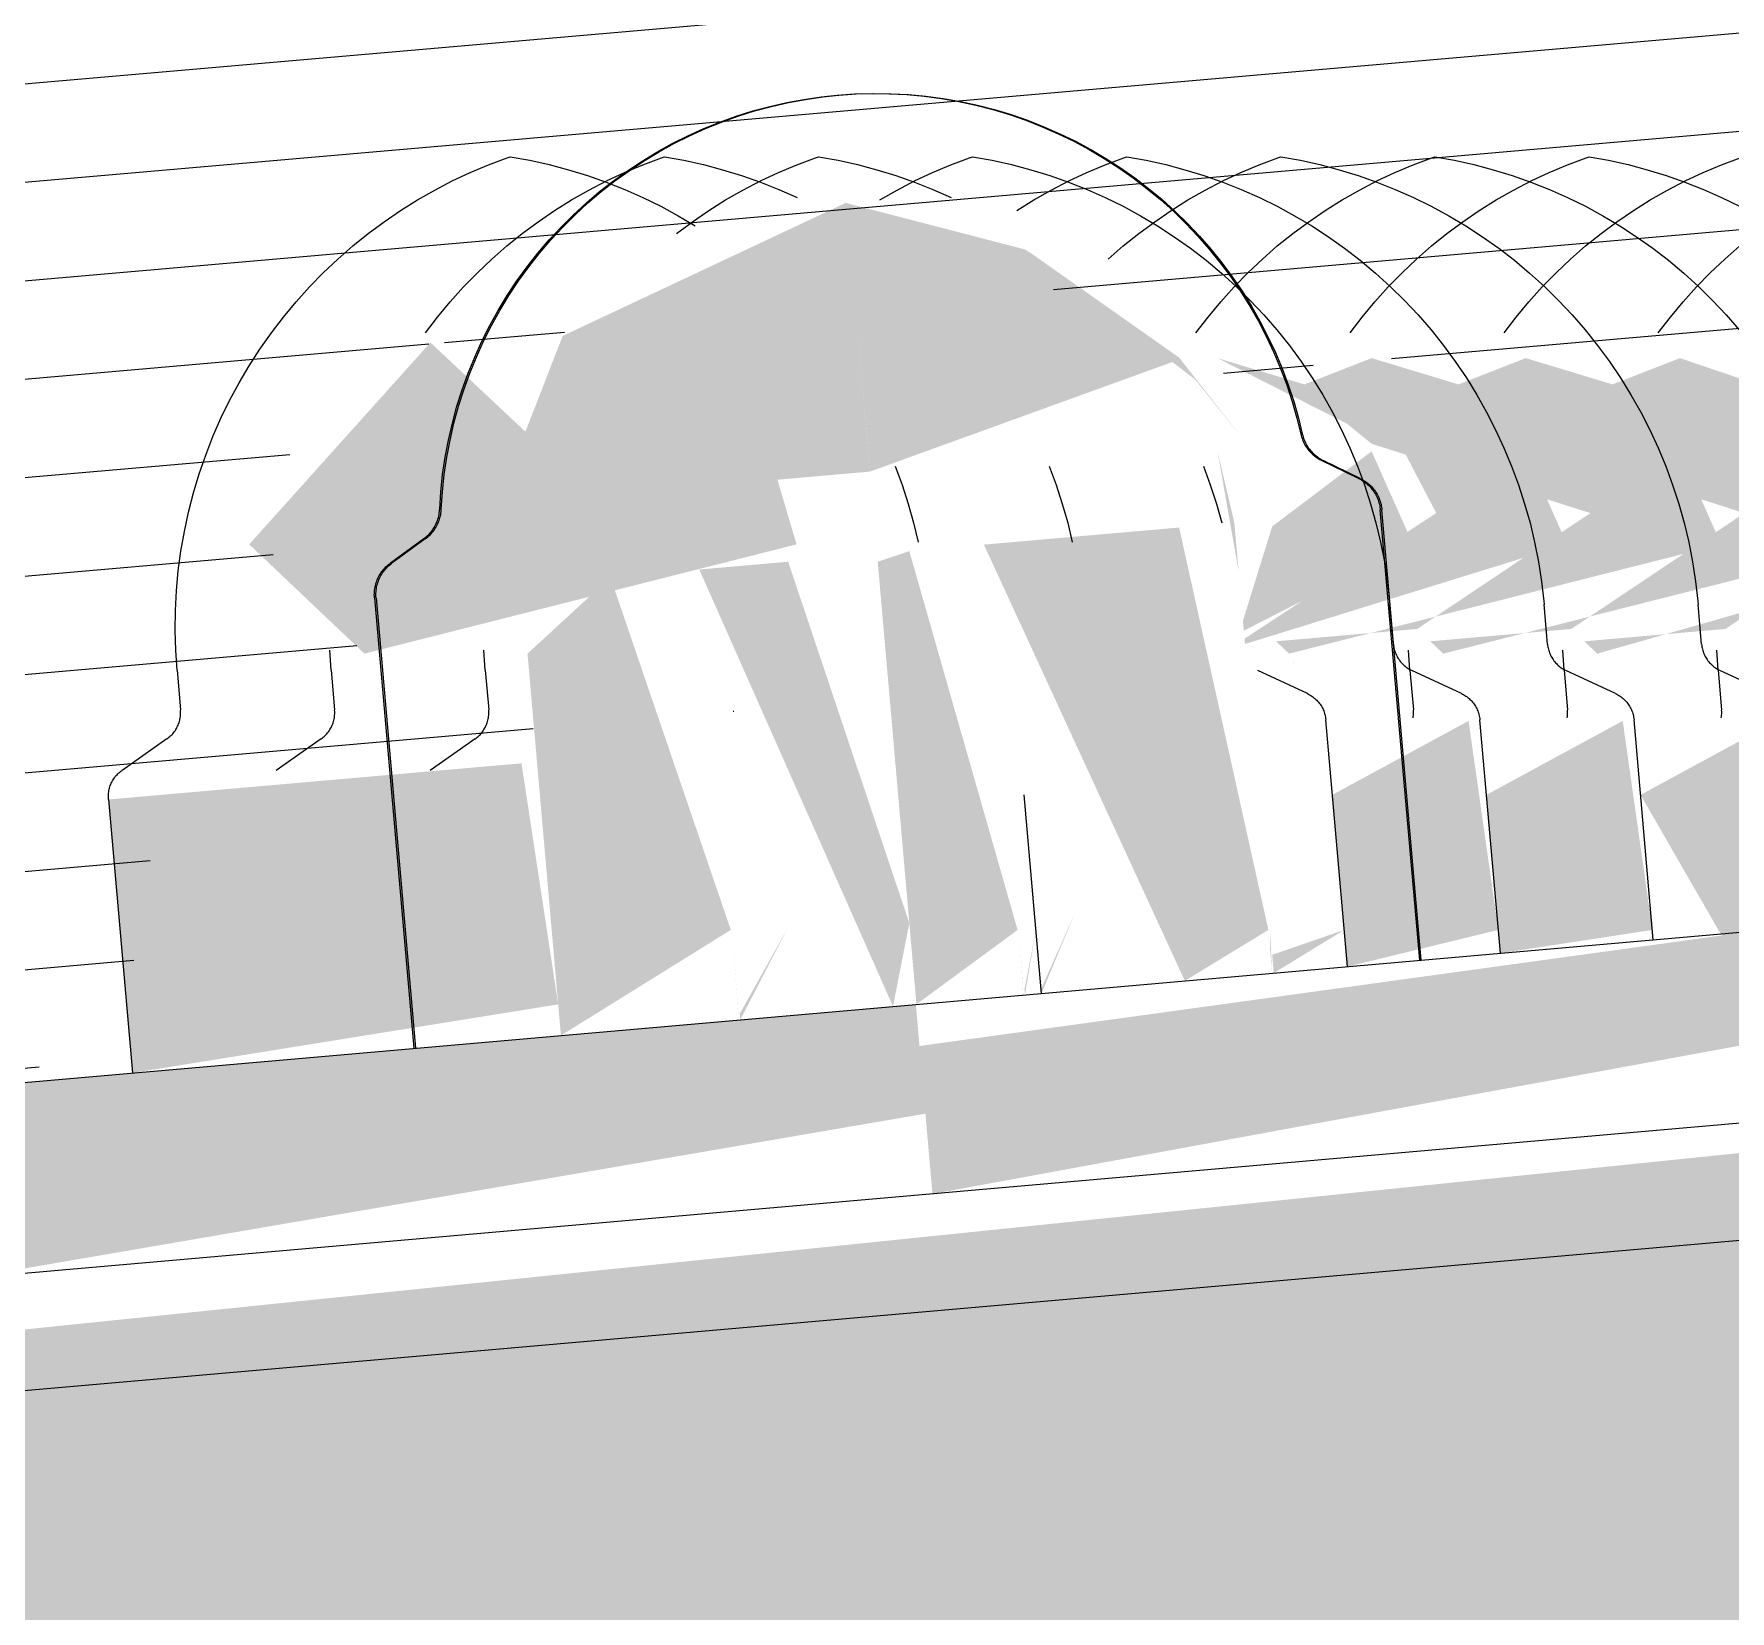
# Model space of a CAD drawing. Header units: millimetres. Extents: x -4612930 to -4329258, y -1064 to 30311.
# Drawn here: x -4376354.31 to -4376310.63, y 16834.86 to 16875.47 of the extents above; entities that cross this region are included whole.
import ezdxf

# ---------------------------------------------------------------- set-up
doc = ezdxf.new("R2010")
doc.units = ezdxf.units.MM
doc.layers.add('A-ROOF-PATT', color=132, linetype='Continuous', lineweight=5)
doc.layers.add('Q-SPCQ', color=91, linetype='Continuous', lineweight=5)

# ---------------------------------------------------------------- blocks, each defined once
blk = doc.blocks.new('Static Line_Sayfa_Metal Deck_Pan Mount - Up to 15 _ pitch - Max 2 Users-1847625-NORTH EAST')
at = {"layer": 'Q-SPCQ'}
for points in [[(4322851.555, 16863.361), (4322861.153, 16864.201), (4322860.549, 16871.129), (4322853.242, 16867.695)], [(4322861.153, 16864.201), (4322869.116, 16867.086), (4322865.148, 16869.921), (4322860.55, 16871.114), (4322861.153, 16864.225)], [(4322870.758, 16865.041), (4322869.116, 16867.137), (4322865.148, 16869.932), (4322869.526, 16866.575), (4322870.105, 16865.854)], [(4322848.137, 16859.514), (4322859.264, 16862.328), (4322858.773, 16863.989), (4322852.283, 16865.229), (4322849.836, 16867.524), (4322845.169, 16862.328)], [(4322870.811, 16859.762), (4322879.105, 16862.328), (4322878.042, 16864.723), (4322870.105, 16867.123), (4322874.928, 16864.681), (4322875.736, 16863.134), (4322870.799, 16859.9)], [(4322871.947, 16859.514), (4322883.074, 16862.328), (4322882.01, 16864.723), (4322874.073, 16867.123), (4322872.245, 16866.409), (4322874.073, 16864.918), (4322879.705, 16863.134), (4322875.245, 16860.15), (4322871.612, 16859.832)], [(4322875.916, 16859.514), (4322887.042, 16862.328), (4322885.979, 16864.723), (4322878.042, 16867.123), (4322876.213, 16866.409), (4322878.042, 16864.918), (4322883.673, 16863.134), (4322879.214, 16860.15), (4322875.581, 16859.832)], [(4322879.884, 16859.514), (4322891.347, 16862.78), (4322888.958, 16864.771), (4322882.01, 16867.123), (4322880.182, 16866.409), (4322882.01, 16864.918), (4322887.641, 16863.134), (4322883.182, 16860.15), (4322879.549, 16859.832)], [(4322870.648, 16861.627), (4322870.105, 16864.723), (4322870.538, 16862.882), (4322870.587, 16862.328)], [(4322870.781, 16860.107), (4322875.137, 16862.328), (4322874.073, 16864.723), (4322871.511, 16862.789), (4322870.759, 16860.36)], [(4322873.448, 16851.456), (4322877.334, 16852.401), (4322876.569, 16857.783), (4322873.061, 16855.879), (4322873.41, 16851.898)], [(4322877.387, 16851.801), (4322881.302, 16852.401), (4322880.538, 16857.783), (4322877.03, 16855.879), (4322877.378, 16851.898)], [(4322884.434, 16850.33), (4322885.303, 16852.038), (4322884.506, 16857.783), (4322880.998, 16855.879), (4322883.061, 16852.297), (4322884.345, 16851.338)], [(4322865.572, 16850.767), (4322866.442, 16852.854), (4322865.562, 16850.885)], [(4322857.774, 16850.085), (4322857.613, 16852.401), (4322857.76, 16850.243)], [(4322862.763, 16845.603), (4322884.498, 16849.595), (4322883.907, 16852.371), (4322862.43, 16849.413), (4322862.752, 16845.729)], [(4322871.553, 16851.29), (4322873.366, 16852.401), (4322871.511, 16851.76)], [(4322734.253, 16781.069), (4322779.685, 16787.241), (4322792.877, 16836.477), (4322933.703, 16846.965), (4322957.239, 16800.578), (4323000.237, 16804.34), (4322997.725, 16807.132), (4322956.268, 16805.673), (4322933.276, 16851.772), (4322789.918, 16837.026), (4322776.728, 16787.797), (4322733.991, 16784.058)], [(4322837.858, 16843.424), (4322862.582, 16847.67), (4322862.336, 16850.484), (4322837.431, 16848.305), (4322837.712, 16845.099)]]:
    blk.add_hatch(color=256, dxfattribs=at).paths.add_polyline_path(points)
h = blk.add_hatch(color=256, dxfattribs=at)
h.paths.add_polyline_path([(4322864.088, 16862.322), (4322869.263, 16851.09), (4322871.414, 16852.401), (4322869.116, 16862.761), (4322865.148, 16862.414)])
h.paths.add_polyline_path([(4322862.351, 16850.485), (4322864.956, 16852.401), (4322862.168, 16862.154), (4322861.354, 16861.881), (4322862.336, 16850.658)])
h = blk.add_hatch(color=256, dxfattribs=at)
h.paths.add_polyline_path([(4322856.759, 16861.68), (4322861.748, 16850.432), (4322862.168, 16852.577), (4322859.048, 16861.881), (4322857.211, 16861.72)])
h.paths.add_polyline_path([(4322853.197, 16849.684), (4322857.571, 16852.401), (4322854.471, 16861.48), (4322852.336, 16859.514), (4322853.175, 16849.928)])
h = blk.add_hatch(color=256, dxfattribs=at)
h.paths.add_polyline_path([(4322842.161, 16848.719), (4322853.126, 16850.484), (4322852.182, 16856.691), (4322841.545, 16855.76), (4322842.007, 16850.484)])
h.paths.add_polyline_path([(4322857.815, 16850.088), (4322859.048, 16852.47), (4322857.802, 16850.243)])
h.paths.add_polyline_path([(4322865.145, 16850.73), (4322865.429, 16852.401), (4322865.132, 16850.869)])
h = blk.add_hatch(color=256, dxfattribs=at)
h.paths.add_polyline_path([(4322865.103, 16850.726), (4322864.998, 16852.401), (4322865.089, 16850.885)])
h.paths.add_polyline_path([(4322871.511, 16851.287), (4322871.455, 16852.401), (4322871.458, 16851.898)])
h = blk.add_hatch(color=256, dxfattribs=at)
h.paths.add_polyline_path([(4322758.974, 16786.244), (4322772.467, 16789.653), (4322773.449, 16789.739), (4322777.339, 16790.078), (4322789.918, 16837.026), (4322754.808, 16833.954), (4322758.84, 16787.797)])
h.paths.add_polyline_path([(4322779.741, 16787.452), (4322953.929, 16803.59), (4322932.882, 16848.726), (4322792.877, 16836.477), (4322779.833, 16787.797)])
h.paths.add_polyline_path([(4322814.237, 16791.04), (4322819.578, 16793.47), (4322819.178, 16791.472)])
h.paths.add_polyline_path([(4322858.449, 16794.567), (4322855.261, 16798.761), (4322859.84, 16797.269)])
h.paths.add_polyline_path([(4322893.933, 16798.012), (4322899.519, 16800.331), (4322898.297, 16798.394)])
h.paths.add_polyline_path([(4322939.498, 16801.999), (4322944.38, 16804.637), (4322943.952, 16802.388), (4322941.45, 16802.17)])
h.paths.add_polyline_path([(4322957.239, 16803.59), (4322958.024, 16805.826), (4322954.047, 16851.385), (4322936.192, 16848.726), (4322956.889, 16804.34)])
for p, q in [((4322873.738, 16864.026), (4322872.784, 16864.491)), ((4322873.78, 16864.026), (4322872.826, 16864.491)), ((4322875.311, 16851.619), (4322874.296, 16863.214)), ((4322875.352, 16851.623), (4322874.338, 16863.214)), ((4322849.663, 16862.468), (4322848.804, 16861.844)), ((4322849.704, 16862.468), (4322848.845, 16861.844)), ((4322848.395, 16860.948), (4322849.41, 16849.353)), ((4322848.437, 16860.948), (4322849.451, 16849.357)), ((4322874.633, 16859.759), (4322874.543, 16860.782)), ((4322878.601, 16859.759), (4322878.512, 16860.782)), ((4322882.57, 16859.759), (4322882.48, 16860.782)), ((4322847.279, 16859.091), (4322847.245, 16859.602)), ((4322851.248, 16859.091), (4322851.213, 16859.602)), ((4322875.058, 16859.091), (4322875.024, 16859.602)), ((4322879.027, 16859.091), (4322878.992, 16859.602)), ((4322882.995, 16859.091), (4322882.961, 16859.602)), ((4322843.311, 16859.091), (4322843.401, 16858.068)), ((4322847.279, 16859.091), (4322847.369, 16858.068)), ((4322851.248, 16859.091), (4322851.337, 16858.068)), ((4322872.418, 16858.486), (4322871.138, 16859.083)), ((4322875.058, 16859.091), (4322875.148, 16858.068)), ((4322876.387, 16858.486), (4322875.107, 16859.083)), ((4322879.027, 16859.091), (4322879.116, 16858.068)), ((4322880.355, 16858.486), (4322879.075, 16859.083)), ((4322882.995, 16859.091), (4322883.084, 16858.068)), ((4322884.323, 16858.486), (4322883.043, 16859.083)), ((4322873.448, 16851.456), (4322872.893, 16857.808)), ((4322877.387, 16851.801), (4322876.861, 16857.808)), ((4322881.325, 16852.145), (4322880.829, 16857.808)), ((4322843.052, 16857.32), (4322841.895, 16856.51)), ((4322847.02, 16857.32), (4322845.863, 16856.51)), ((4322850.988, 16857.32), (4322849.832, 16856.51)), ((4322865.572, 16850.767), (4322865.125, 16855.879)), ((4322841.545, 16855.76), (4322842.161, 16848.719)), ((4322862.336, 16850.484), (4322884.252, 16852.401)), ((4322934.713, 16851.898), (4322790.523, 16839.283)), ((4322837.431, 16848.305), (4322862.336, 16850.484)), ((4322792.877, 16836.477), (4322932.882, 16848.726))]:
    blk.add_line(p, q, dxfattribs=at)
at = {"layer": 'Q-SPCQ', "flags": 128}
for points in [[(4322850.074, 16863.231), (4322850.104, 16863.679), (4322850.151, 16864.125), (4322850.217, 16864.57), (4322850.3, 16865.011), (4322850.401, 16865.449), (4322850.52, 16865.882), (4322850.655, 16866.31), (4322850.808, 16866.733), (4322850.977, 16867.149), (4322851.163, 16867.558), (4322851.365, 16867.959), (4322851.583, 16868.351), (4322851.816, 16868.735), (4322852.065, 16869.109), (4322852.328, 16869.473), (4322852.606, 16869.826), (4322852.897, 16870.168), (4322853.202, 16870.497), (4322853.52, 16870.815), (4322853.851, 16871.119), (4322854.193, 16871.41), (4322854.547, 16871.686), (4322854.911, 16871.949), (4322855.286, 16872.197), (4322855.67, 16872.429), (4322856.063, 16872.646), (4322856.465, 16872.847), (4322856.874, 16873.032), (4322857.291, 16873.201), (4322857.713, 16873.352), (4322858.142, 16873.487), (4322858.576, 16873.604), (4322859.013, 16873.704), (4322859.455, 16873.786), (4322859.899, 16873.851), (4322860.312, 16873.895)], [(4322850.115, 16863.231), (4322850.145, 16863.679), (4322850.193, 16864.125), (4322850.259, 16864.57), (4322850.342, 16865.011), (4322850.443, 16865.449), (4322850.561, 16865.882), (4322850.697, 16866.31), (4322850.849, 16866.733), (4322851.019, 16867.149), (4322851.204, 16867.558), (4322851.406, 16867.959), (4322851.624, 16868.351), (4322851.858, 16868.735), (4322852.106, 16869.109), (4322852.37, 16869.473), (4322852.647, 16869.826), (4322852.939, 16870.168), (4322853.244, 16870.497), (4322853.562, 16870.815), (4322853.892, 16871.119), (4322854.235, 16871.41), (4322854.588, 16871.686), (4322854.953, 16871.949), (4322855.327, 16872.197), (4322855.712, 16872.429), (4322856.105, 16872.646), (4322856.507, 16872.847), (4322856.916, 16873.032), (4322857.332, 16873.201), (4322857.755, 16873.352), (4322858.184, 16873.487), (4322858.617, 16873.604), (4322859.055, 16873.704), (4322859.497, 16873.786), (4322859.941, 16873.851), (4322860.354, 16873.895)], [(4322860.312, 16873.895), (4322860.76, 16873.925), (4322861.209, 16873.937), (4322861.658, 16873.931), (4322862.107, 16873.908), (4322862.554, 16873.866), (4322862.999, 16873.807), (4322863.442, 16873.729), (4322863.881, 16873.634), (4322864.316, 16873.522), (4322864.746, 16873.393), (4322865.17, 16873.246), (4322865.588, 16873.082), (4322866, 16872.902), (4322866.404, 16872.706), (4322866.8, 16872.493), (4322867.186, 16872.265), (4322867.564, 16872.022), (4322867.931, 16871.763), (4322868.288, 16871.491), (4322868.634, 16871.204), (4322868.968, 16870.903), (4322869.289, 16870.59), (4322869.598, 16870.264), (4322869.893, 16869.925), (4322870.175, 16869.576), (4322870.443, 16869.215), (4322870.696, 16868.844), (4322870.933, 16868.463), (4322871.156, 16868.072), (4322871.363, 16867.674), (4322871.553, 16867.267), (4322871.727, 16866.853), (4322871.885, 16866.432), (4322872.025, 16866.006), (4322872.148, 16865.574), (4322872.247, 16865.171)], [(4322860.354, 16873.895), (4322860.802, 16873.925), (4322861.251, 16873.937), (4322861.7, 16873.931), (4322862.148, 16873.908), (4322862.596, 16873.866), (4322863.041, 16873.807), (4322863.483, 16873.729), (4322863.922, 16873.634), (4322864.357, 16873.522), (4322864.787, 16873.393), (4322865.212, 16873.246), (4322865.63, 16873.082), (4322866.041, 16872.902), (4322866.445, 16872.706), (4322866.841, 16872.493), (4322867.228, 16872.265), (4322867.605, 16872.022), (4322867.973, 16871.763), (4322868.33, 16871.491), (4322868.675, 16871.204), (4322869.009, 16870.903), (4322869.331, 16870.59), (4322869.64, 16870.264), (4322869.935, 16869.925), (4322870.217, 16869.576), (4322870.484, 16869.215), (4322870.737, 16868.844), (4322870.975, 16868.463), (4322871.197, 16868.072), (4322871.404, 16867.674), (4322871.595, 16867.267), (4322871.769, 16866.853), (4322871.926, 16866.432), (4322872.067, 16866.006), (4322872.19, 16865.574), (4322872.288, 16865.171)], [(4322843.311, 16859.091), (4322843.277, 16859.602), (4322843.263, 16860.114), (4322843.269, 16860.626), (4322843.296, 16861.137), (4322843.344, 16861.646), (4322843.411, 16862.154), (4322843.499, 16862.658), (4322843.607, 16863.158), (4322843.735, 16863.654), (4322843.883, 16864.144), (4322844.05, 16864.627), (4322844.237, 16865.104), (4322844.442, 16865.573), (4322844.666, 16866.033), (4322844.908, 16866.484), (4322845.168, 16866.925), (4322845.445, 16867.355), (4322845.74, 16867.774), (4322846.05, 16868.18), (4322846.377, 16868.574), (4322846.72, 16868.955), (4322847.077, 16869.321), (4322847.449, 16869.673), (4322847.834, 16870.01), (4322848.233, 16870.331), (4322848.644, 16870.636), (4322849.067, 16870.924), (4322849.501, 16871.195), (4322849.946, 16871.448), (4322850.4, 16871.684), (4322850.863, 16871.901), (4322851.335, 16872.099), (4322851.815, 16872.279), (4322851.893, 16872.306)], [(4322849.708, 16867.774), (4322850.019, 16868.18), (4322850.346, 16868.574), (4322850.688, 16868.955), (4322851.045, 16869.321), (4322851.417, 16869.673), (4322851.802, 16870.01), (4322852.201, 16870.331), (4322852.612, 16870.636), (4322853.035, 16870.924), (4322853.469, 16871.195), (4322853.914, 16871.448), (4322854.368, 16871.684), (4322854.832, 16871.901), (4322855.304, 16872.099), (4322855.783, 16872.279), (4322855.861, 16872.306)], [(4322851.893, 16872.306), (4322852.396, 16872.216), (4322852.896, 16872.105), (4322853.391, 16871.975), (4322853.881, 16871.825), (4322854.364, 16871.656), (4322854.839, 16871.468), (4322855.307, 16871.26), (4322855.767, 16871.035), (4322856.217, 16870.79), (4322856.656, 16870.529)], [(4322855.861, 16872.306), (4322856.365, 16872.216), (4322856.865, 16872.105), (4322857.36, 16871.975), (4322857.849, 16871.825), (4322858.332, 16871.656), (4322858.808, 16871.468), (4322859.276, 16871.26)], [(4322856.169, 16870.331), (4322856.581, 16870.636), (4322857.004, 16870.924), (4322857.438, 16871.195), (4322857.882, 16871.448), (4322858.337, 16871.684), (4322858.8, 16871.901), (4322859.272, 16872.099), (4322859.751, 16872.279), (4322859.829, 16872.306)], [(4322859.829, 16872.306), (4322860.333, 16872.216), (4322860.833, 16872.105), (4322861.328, 16871.975), (4322861.817, 16871.825), (4322862.3, 16871.656), (4322862.776, 16871.468), (4322863.244, 16871.26)], [(4322861.406, 16871.195), (4322861.851, 16871.448), (4322862.305, 16871.684), (4322862.769, 16871.901), (4322863.24, 16872.099), (4322863.72, 16872.279), (4322863.798, 16872.306)], [(4322863.798, 16872.306), (4322864.302, 16872.216), (4322864.801, 16872.105), (4322865.296, 16871.975), (4322865.786, 16871.825), (4322866.269, 16871.656), (4322866.745, 16871.468), (4322867.213, 16871.26), (4322867.672, 16871.035), (4322868.122, 16870.79), (4322868.561, 16870.529), (4322868.99, 16870.249), (4322869.408, 16869.953), (4322869.813, 16869.641), (4322870.205, 16869.312), (4322870.584, 16868.968), (4322870.949, 16868.609), (4322871.3, 16868.236), (4322871.635, 16867.849), (4322871.954, 16867.449), (4322872.257, 16867.037), (4322872.543, 16866.612), (4322872.812, 16866.177), (4322873.064, 16865.731), (4322873.298, 16865.276), (4322873.513, 16864.811), (4322873.709, 16864.339), (4322873.886, 16863.859), (4322874.044, 16863.372), (4322874.183, 16862.879), (4322874.301, 16862.381), (4322874.4, 16861.879), (4322874.478, 16861.373), (4322874.536, 16860.865), (4322874.543, 16860.782)], [(4322864.94, 16870.924), (4322865.374, 16871.195), (4322865.819, 16871.448), (4322866.274, 16871.684), (4322866.737, 16871.901), (4322867.209, 16872.099), (4322867.688, 16872.279), (4322867.766, 16872.306)], [(4322867.291, 16869.673), (4322867.676, 16870.01), (4322868.075, 16870.331), (4322868.486, 16870.636), (4322868.909, 16870.924), (4322869.343, 16871.195), (4322869.787, 16871.448), (4322870.242, 16871.684), (4322870.705, 16871.901), (4322871.177, 16872.099), (4322871.657, 16872.279), (4322871.735, 16872.306)], [(4322867.766, 16872.306), (4322868.27, 16872.216), (4322868.77, 16872.105), (4322869.265, 16871.975), (4322869.754, 16871.825), (4322870.237, 16871.656), (4322870.713, 16871.468), (4322871.181, 16871.26), (4322871.64, 16871.035), (4322872.09, 16870.79), (4322872.53, 16870.529), (4322872.959, 16870.249), (4322873.376, 16869.953), (4322873.781, 16869.641), (4322874.174, 16869.312), (4322874.553, 16868.968), (4322874.918, 16868.609), (4322875.268, 16868.236), (4322875.603, 16867.849), (4322875.922, 16867.449), (4322876.225, 16867.037), (4322876.512, 16866.612), (4322876.781, 16866.177), (4322877.032, 16865.731), (4322877.266, 16865.276), (4322877.481, 16864.811), (4322877.677, 16864.339), (4322877.855, 16863.859), (4322878.013, 16863.372), (4322878.151, 16862.879), (4322878.269, 16862.381), (4322878.368, 16861.879), (4322878.446, 16861.373), (4322878.504, 16860.865), (4322878.512, 16860.782)], [(4322869.55, 16867.774), (4322869.861, 16868.18), (4322870.188, 16868.574), (4322870.53, 16868.955), (4322870.887, 16869.321), (4322871.259, 16869.673), (4322871.644, 16870.01), (4322872.043, 16870.331), (4322872.454, 16870.636), (4322872.877, 16870.924), (4322873.311, 16871.195), (4322873.756, 16871.448), (4322874.21, 16871.684), (4322874.674, 16871.901), (4322875.146, 16872.099), (4322875.625, 16872.279), (4322875.703, 16872.306)], [(4322871.735, 16872.306), (4322872.238, 16872.216), (4322872.738, 16872.105), (4322873.233, 16871.975), (4322873.723, 16871.825), (4322874.206, 16871.656), (4322874.681, 16871.468), (4322875.149, 16871.26), (4322875.609, 16871.035), (4322876.058, 16870.79), (4322876.498, 16870.529), (4322876.927, 16870.249), (4322877.345, 16869.953), (4322877.75, 16869.641), (4322878.142, 16869.312), (4322878.521, 16868.968), (4322878.886, 16868.609), (4322879.236, 16868.236), (4322879.571, 16867.849), (4322879.891, 16867.449), (4322880.194, 16867.037), (4322880.48, 16866.612), (4322880.749, 16866.177), (4322881.001, 16865.731), (4322881.234, 16865.276), (4322881.449, 16864.811), (4322881.646, 16864.339), (4322881.823, 16863.859), (4322881.981, 16863.372), (4322882.119, 16862.879), (4322882.238, 16862.381), (4322882.336, 16861.879), (4322882.415, 16861.373), (4322882.473, 16860.865), (4322882.48, 16860.782)], [(4322873.518, 16867.774), (4322873.829, 16868.18), (4322874.156, 16868.574), (4322874.498, 16868.955), (4322874.856, 16869.321), (4322875.227, 16869.673), (4322875.613, 16870.01), (4322876.011, 16870.331), (4322876.422, 16870.636), (4322876.845, 16870.924), (4322877.28, 16871.195), (4322877.724, 16871.448), (4322878.179, 16871.684), (4322878.642, 16871.901), (4322879.114, 16872.099), (4322879.593, 16872.279), (4322879.671, 16872.306)], [(4322875.703, 16872.306), (4322876.207, 16872.216), (4322876.707, 16872.105), (4322877.202, 16871.975), (4322877.691, 16871.825), (4322878.174, 16871.656), (4322878.65, 16871.468), (4322879.118, 16871.26), (4322879.577, 16871.035), (4322880.027, 16870.79), (4322880.467, 16870.529), (4322880.896, 16870.249), (4322881.313, 16869.953), (4322881.718, 16869.641), (4322882.111, 16869.312), (4322882.49, 16868.968), (4322882.854, 16868.609), (4322883.205, 16868.236), (4322883.54, 16867.849)], [(4322877.487, 16867.774), (4322877.798, 16868.18), (4322878.124, 16868.574), (4322878.467, 16868.955), (4322878.824, 16869.321), (4322879.196, 16869.673), (4322879.581, 16870.01), (4322879.98, 16870.331), (4322880.391, 16870.636), (4322880.814, 16870.924), (4322881.248, 16871.195), (4322881.693, 16871.448), (4322882.147, 16871.684), (4322882.611, 16871.901), (4322883.082, 16872.099), (4322883.562, 16872.279), (4322883.64, 16872.306)], [(4322879.671, 16872.306), (4322880.175, 16872.216), (4322880.675, 16872.105), (4322881.17, 16871.975), (4322881.659, 16871.825), (4322882.142, 16871.656), (4322882.618, 16871.468), (4322883.086, 16871.26), (4322883.545, 16871.035)], [(4322881.455, 16867.774), (4322881.766, 16868.18), (4322882.093, 16868.574), (4322882.435, 16868.955), (4322882.792, 16869.321), (4322883.164, 16869.673), (4322883.55, 16870.01), (4322883.948, 16870.331), (4322884.359, 16870.636), (4322884.782, 16870.924), (4322885.216, 16871.195), (4322885.661, 16871.448), (4322886.115, 16871.684), (4322886.579, 16871.901), (4322887.051, 16872.099), (4322887.53, 16872.279), (4322887.608, 16872.306)], [(4322872.247, 16865.171), (4322872.256, 16865.132), (4322872.267, 16865.093), (4322872.28, 16865.055), (4322872.294, 16865.018), (4322872.31, 16864.981), (4322872.327, 16864.945), (4322872.345, 16864.91), (4322872.365, 16864.875), (4322872.387, 16864.841), (4322872.409, 16864.808), (4322872.433, 16864.776), (4322872.458, 16864.745), (4322872.485, 16864.715), (4322872.512, 16864.686), (4322872.541, 16864.658), (4322872.571, 16864.631), (4322872.602, 16864.606), (4322872.634, 16864.582), (4322872.666, 16864.559), (4322872.7, 16864.537), (4322872.735, 16864.517), (4322872.77, 16864.498), (4322872.784, 16864.491)], [(4322872.288, 16865.171), (4322872.298, 16865.132), (4322872.309, 16865.093), (4322872.322, 16865.055), (4322872.336, 16865.018), (4322872.351, 16864.981), (4322872.368, 16864.945), (4322872.387, 16864.91), (4322872.407, 16864.875), (4322872.428, 16864.841), (4322872.451, 16864.808), (4322872.475, 16864.776), (4322872.5, 16864.745), (4322872.526, 16864.715), (4322872.554, 16864.686), (4322872.583, 16864.658), (4322872.612, 16864.631), (4322872.643, 16864.606), (4322872.675, 16864.582), (4322872.708, 16864.559), (4322872.742, 16864.537), (4322872.776, 16864.517), (4322872.811, 16864.498), (4322872.826, 16864.491)], [(4322861.804, 16864.339), (4322861.981, 16863.859), (4322862.139, 16863.372), (4322862.277, 16862.879), (4322862.396, 16862.381)], [(4322865.772, 16864.339), (4322865.949, 16863.859), (4322866.107, 16863.372), (4322866.246, 16862.879), (4322866.364, 16862.381)], [(4322869.741, 16864.339), (4322869.918, 16863.859), (4322870.076, 16863.372), (4322870.214, 16862.879)], [(4322873.738, 16864.026), (4322873.774, 16864.007), (4322873.809, 16863.988), (4322873.843, 16863.967), (4322873.876, 16863.944), (4322873.908, 16863.921), (4322873.939, 16863.896), (4322873.97, 16863.869), (4322873.999, 16863.842), (4322874.027, 16863.814), (4322874.054, 16863.784), (4322874.079, 16863.753), (4322874.104, 16863.722), (4322874.127, 16863.689), (4322874.149, 16863.655), (4322874.169, 16863.621), (4322874.188, 16863.586), (4322874.206, 16863.55), (4322874.222, 16863.514), (4322874.237, 16863.476), (4322874.25, 16863.439), (4322874.262, 16863.4), (4322874.272, 16863.362), (4322874.281, 16863.323), (4322874.288, 16863.283), (4322874.293, 16863.244), (4322874.296, 16863.214)], [(4322873.78, 16864.026), (4322873.816, 16864.007), (4322873.85, 16863.988), (4322873.884, 16863.967), (4322873.918, 16863.944), (4322873.95, 16863.921), (4322873.981, 16863.896), (4322874.011, 16863.869), (4322874.04, 16863.842), (4322874.069, 16863.814), (4322874.095, 16863.784), (4322874.121, 16863.753), (4322874.145, 16863.722), (4322874.169, 16863.689), (4322874.19, 16863.655), (4322874.211, 16863.621), (4322874.23, 16863.586), (4322874.248, 16863.55), (4322874.264, 16863.514), (4322874.279, 16863.476), (4322874.292, 16863.439), (4322874.303, 16863.4), (4322874.314, 16863.362), (4322874.322, 16863.323), (4322874.329, 16863.283), (4322874.335, 16863.244), (4322874.338, 16863.214)], [(4322849.663, 16862.468), (4322849.694, 16862.492), (4322849.725, 16862.518), (4322849.755, 16862.544), (4322849.784, 16862.572), (4322849.812, 16862.601), (4322849.838, 16862.631), (4322849.863, 16862.662), (4322849.887, 16862.694), (4322849.91, 16862.727), (4322849.931, 16862.761), (4322849.951, 16862.796), (4322849.97, 16862.831), (4322849.987, 16862.867), (4322850.003, 16862.904), (4322850.017, 16862.941), (4322850.029, 16862.979), (4322850.041, 16863.018), (4322850.05, 16863.057), (4322850.058, 16863.096), (4322850.065, 16863.135), (4322850.07, 16863.175), (4322850.073, 16863.215), (4322850.074, 16863.231)], [(4322849.704, 16862.468), (4322849.736, 16862.492), (4322849.767, 16862.518), (4322849.797, 16862.544), (4322849.826, 16862.572), (4322849.853, 16862.601), (4322849.88, 16862.631), (4322849.905, 16862.662), (4322849.929, 16862.694), (4322849.951, 16862.727), (4322849.973, 16862.761), (4322849.993, 16862.796), (4322850.011, 16862.831), (4322850.028, 16862.867), (4322850.044, 16862.904), (4322850.058, 16862.941), (4322850.071, 16862.979), (4322850.082, 16863.018), (4322850.092, 16863.057), (4322850.1, 16863.096), (4322850.106, 16863.135), (4322850.111, 16863.175), (4322850.114, 16863.215), (4322850.115, 16863.231)], [(4322848.395, 16860.948), (4322848.392, 16860.988), (4322848.391, 16861.028), (4322848.392, 16861.068), (4322848.394, 16861.108), (4322848.398, 16861.148), (4322848.403, 16861.187), (4322848.41, 16861.227), (4322848.418, 16861.266), (4322848.428, 16861.304), (4322848.44, 16861.343), (4322848.453, 16861.381), (4322848.468, 16861.418), (4322848.484, 16861.454), (4322848.501, 16861.49), (4322848.52, 16861.526), (4322848.54, 16861.56), (4322848.562, 16861.594), (4322848.585, 16861.626), (4322848.609, 16861.658), (4322848.635, 16861.689), (4322848.662, 16861.719), (4322848.689, 16861.747), (4322848.719, 16861.775), (4322848.749, 16861.801), (4322848.78, 16861.826), (4322848.804, 16861.844)], [(4322848.437, 16860.948), (4322848.434, 16860.988), (4322848.433, 16861.028), (4322848.433, 16861.068), (4322848.436, 16861.108), (4322848.439, 16861.148), (4322848.445, 16861.187), (4322848.451, 16861.227), (4322848.46, 16861.266), (4322848.47, 16861.304), (4322848.481, 16861.343), (4322848.495, 16861.381), (4322848.509, 16861.418), (4322848.525, 16861.454), (4322848.543, 16861.49), (4322848.562, 16861.526), (4322848.582, 16861.56), (4322848.604, 16861.594), (4322848.627, 16861.626), (4322848.651, 16861.658), (4322848.676, 16861.689), (4322848.703, 16861.719), (4322848.731, 16861.747), (4322848.76, 16861.775), (4322848.79, 16861.801), (4322848.821, 16861.826), (4322848.845, 16861.844)], [(4322874.633, 16859.759), (4322874.637, 16859.726), (4322874.641, 16859.694), (4322874.648, 16859.661), (4322874.655, 16859.629), (4322874.664, 16859.597), (4322874.674, 16859.566), (4322874.685, 16859.535), (4322874.697, 16859.504), (4322874.711, 16859.474), (4322874.726, 16859.444), (4322874.742, 16859.416), (4322874.759, 16859.387), (4322874.778, 16859.36), (4322874.797, 16859.333), (4322874.817, 16859.307), (4322874.839, 16859.282), (4322874.861, 16859.258), (4322874.885, 16859.235), (4322874.909, 16859.212), (4322874.934, 16859.191), (4322874.96, 16859.17), (4322874.987, 16859.151), (4322875.015, 16859.133), (4322875.043, 16859.116), (4322875.072, 16859.1), (4322875.101, 16859.085)], [(4322878.601, 16859.759), (4322878.605, 16859.726), (4322878.61, 16859.694), (4322878.616, 16859.661), (4322878.623, 16859.629), (4322878.632, 16859.597), (4322878.642, 16859.566), (4322878.653, 16859.535), (4322878.666, 16859.504), (4322878.679, 16859.474), (4322878.694, 16859.444), (4322878.71, 16859.416), (4322878.728, 16859.387), (4322878.746, 16859.36), (4322878.765, 16859.333), (4322878.786, 16859.307), (4322878.807, 16859.282), (4322878.83, 16859.258), (4322878.853, 16859.235), (4322878.877, 16859.212), (4322878.903, 16859.191), (4322878.929, 16859.17), (4322878.955, 16859.151), (4322878.983, 16859.133), (4322879.011, 16859.116), (4322879.04, 16859.1), (4322879.07, 16859.085)], [(4322882.57, 16859.759), (4322882.573, 16859.726), (4322882.578, 16859.694), (4322882.584, 16859.661), (4322882.592, 16859.629), (4322882.6, 16859.597), (4322882.61, 16859.566), (4322882.622, 16859.535), (4322882.634, 16859.504), (4322882.648, 16859.474), (4322882.663, 16859.444), (4322882.679, 16859.416), (4322882.696, 16859.387), (4322882.714, 16859.36), (4322882.734, 16859.333), (4322882.754, 16859.307), (4322882.776, 16859.282), (4322882.798, 16859.258), (4322882.821, 16859.235), (4322882.846, 16859.212), (4322882.871, 16859.191), (4322882.897, 16859.17), (4322882.924, 16859.151), (4322882.951, 16859.133), (4322882.98, 16859.116), (4322883.009, 16859.1), (4322883.038, 16859.085)], [(4322872.418, 16858.486), (4322872.448, 16858.471), (4322872.477, 16858.456), (4322872.505, 16858.439), (4322872.533, 16858.421), (4322872.56, 16858.401), (4322872.586, 16858.381), (4322872.612, 16858.36), (4322872.636, 16858.338), (4322872.66, 16858.315), (4322872.683, 16858.291), (4322872.704, 16858.266), (4322872.725, 16858.24), (4322872.744, 16858.213), (4322872.763, 16858.186), (4322872.78, 16858.158), (4322872.797, 16858.129), (4322872.812, 16858.099), (4322872.826, 16858.069), (4322872.838, 16858.039), (4322872.85, 16858.008), (4322872.86, 16857.976), (4322872.869, 16857.944), (4322872.877, 16857.912), (4322872.883, 16857.88), (4322872.888, 16857.847), (4322872.892, 16857.814)], [(4322876.387, 16858.486), (4322876.416, 16858.471), (4322876.445, 16858.456), (4322876.474, 16858.439), (4322876.502, 16858.421), (4322876.529, 16858.401), (4322876.555, 16858.381), (4322876.58, 16858.36), (4322876.605, 16858.338), (4322876.628, 16858.315), (4322876.651, 16858.291), (4322876.673, 16858.266), (4322876.693, 16858.24), (4322876.713, 16858.213), (4322876.731, 16858.186), (4322876.749, 16858.158), (4322876.765, 16858.129), (4322876.78, 16858.099), (4322876.794, 16858.069), (4322876.807, 16858.039), (4322876.818, 16858.008), (4322876.829, 16857.976), (4322876.837, 16857.944), (4322876.845, 16857.912), (4322876.852, 16857.88), (4322876.857, 16857.847), (4322876.86, 16857.814)], [(4322880.355, 16858.486), (4322880.385, 16858.471), (4322880.414, 16858.456), (4322880.442, 16858.439), (4322880.47, 16858.421), (4322880.497, 16858.401), (4322880.523, 16858.381), (4322880.549, 16858.36), (4322880.573, 16858.338), (4322880.597, 16858.315), (4322880.619, 16858.291), (4322880.641, 16858.266), (4322880.662, 16858.24), (4322880.681, 16858.213), (4322880.7, 16858.186), (4322880.717, 16858.158), (4322880.733, 16858.129), (4322880.749, 16858.099), (4322880.762, 16858.069), (4322880.775, 16858.039), (4322880.787, 16858.008), (4322880.797, 16857.976), (4322880.806, 16857.944), (4322880.814, 16857.912), (4322880.82, 16857.88), (4322880.825, 16857.847), (4322880.829, 16857.814)], [(4322843.052, 16857.32), (4322843.078, 16857.339), (4322843.104, 16857.36), (4322843.129, 16857.381), (4322843.153, 16857.404), (4322843.177, 16857.427), (4322843.199, 16857.452), (4322843.22, 16857.477), (4322843.24, 16857.503), (4322843.26, 16857.53), (4322843.278, 16857.558), (4322843.295, 16857.586), (4322843.31, 16857.615), (4322843.325, 16857.645), (4322843.339, 16857.675), (4322843.351, 16857.705), (4322843.362, 16857.737), (4322843.372, 16857.768), (4322843.38, 16857.8), (4322843.387, 16857.832), (4322843.393, 16857.865), (4322843.398, 16857.897), (4322843.401, 16857.93), (4322843.403, 16857.963), (4322843.404, 16857.996), (4322843.403, 16858.029), (4322843.401, 16858.062)], [(4322847.02, 16857.32), (4322847.047, 16857.339), (4322847.073, 16857.36), (4322847.098, 16857.381), (4322847.122, 16857.404), (4322847.145, 16857.427), (4322847.167, 16857.452), (4322847.189, 16857.477), (4322847.209, 16857.503), (4322847.228, 16857.53), (4322847.246, 16857.558), (4322847.263, 16857.586), (4322847.279, 16857.615), (4322847.294, 16857.645), (4322847.307, 16857.675), (4322847.319, 16857.705), (4322847.33, 16857.737), (4322847.34, 16857.768), (4322847.349, 16857.8), (4322847.356, 16857.832), (4322847.362, 16857.865), (4322847.366, 16857.897), (4322847.37, 16857.93), (4322847.371, 16857.963), (4322847.372, 16857.996), (4322847.371, 16858.029), (4322847.37, 16858.062)], [(4322850.988, 16857.32), (4322851.015, 16857.339), (4322851.041, 16857.36), (4322851.066, 16857.381), (4322851.09, 16857.404), (4322851.113, 16857.427), (4322851.136, 16857.452), (4322851.157, 16857.477), (4322851.177, 16857.503), (4322851.196, 16857.53), (4322851.214, 16857.558), (4322851.231, 16857.586), (4322851.247, 16857.615), (4322851.262, 16857.645), (4322851.275, 16857.675), (4322851.288, 16857.705), (4322851.299, 16857.737), (4322851.308, 16857.768), (4322851.317, 16857.8), (4322851.324, 16857.832), (4322851.33, 16857.865), (4322851.335, 16857.897), (4322851.338, 16857.93), (4322851.34, 16857.963), (4322851.341, 16857.996), (4322851.34, 16858.029), (4322851.338, 16858.062)], [(4322875.14, 16857.865), (4322875.145, 16857.897), (4322875.148, 16857.93), (4322875.15, 16857.963), (4322875.151, 16857.996), (4322875.15, 16858.029), (4322875.148, 16858.062)], [(4322879.109, 16857.865), (4322879.113, 16857.897), (4322879.117, 16857.93), (4322879.119, 16857.963), (4322879.119, 16857.996), (4322879.119, 16858.029), (4322879.117, 16858.062)], [(4322883.077, 16857.865), (4322883.082, 16857.897), (4322883.085, 16857.93), (4322883.087, 16857.963), (4322883.088, 16857.996), (4322883.087, 16858.029), (4322883.085, 16858.062)], [(4322841.545, 16855.76), (4322841.543, 16855.793), (4322841.542, 16855.826), (4322841.543, 16855.859), (4322841.544, 16855.892), (4322841.547, 16855.925), (4322841.552, 16855.958), (4322841.557, 16855.991), (4322841.564, 16856.023), (4322841.573, 16856.055), (4322841.582, 16856.087), (4322841.593, 16856.118), (4322841.605, 16856.149), (4322841.618, 16856.179), (4322841.633, 16856.209), (4322841.648, 16856.238), (4322841.665, 16856.266), (4322841.683, 16856.294), (4322841.702, 16856.321), (4322841.722, 16856.348), (4322841.743, 16856.373), (4322841.766, 16856.398), (4322841.789, 16856.421), (4322841.813, 16856.444), (4322841.838, 16856.466), (4322841.863, 16856.487), (4322841.89, 16856.506)]]:
    blk.add_lwpolyline(points, dxfattribs=at)

msp = doc.modelspace()

# ---------------------------------------------------------------- hatches: boundary and pattern name
at = {"layer": 'A-ROOF-PATT'}
h = msp.add_hatch(dxfattribs=at)
h.set_pattern_fill('FP_163', color=256, style=0, pattern_type=2)
h.set_pattern_definition([(4.981, (-8927779.1346, -385739.019), (0.0097379167, 2.5354203988), [])])
h.paths.add_polyline_path([(-4377741.122, 16841.744), (-4377528.064, 16858.427), (-4377523.649, 16818.171), (-4377738.362, 16800.74), (-4377740.874, 16840.121)])
h.paths.add_polyline_path([(-4386496.086, 15911.582), (-4376435.155, 16788.502), (-4376438.834, 16834.637), (-4376356.073, 16843.424), (-4376354.744, 16848.459), (-4376351.925, 16850.484), (-4376351.031, 16855.879), (-4376341.42, 16857.508), (-4376342.376, 16859.813), (-4376345.795, 16859.514), (-4376349.328, 16863.361), (-4376344.096, 16867.524), (-4376340.756, 16867.524), (-4376340.313, 16868.57), (-4376331.763, 16870.715), (-4376323.132, 16866.472), (-4376320.847, 16867.077), (-4376319.858, 16867.123), (-4376316.879, 16867.077), (-4376315.89, 16867.123), (-4376312.911, 16867.077), (-4376311.921, 16867.123), (-4376308.942, 16867.077), (-4376307.953, 16867.123), (-4376304.974, 16867.077), (-4376303.304, 16871.026), (-4376304.667, 16875.821), (-4376308.679, 16875.47), (-4376312.652, 16921.628), (-4376308.326, 16922.064), (-4376309.57, 16927.676), (-4376305.812, 16929.044), (-4376307.279, 16917.511), (-4376304.362, 16917.503), (-4376303.067, 16917.532), (-4376300.394, 16917.503), (-4376299.099, 16917.532), (-4376296.426, 16917.503), (-4376295.13, 16917.532), (-4376292.457, 16917.503), (-4376291.162, 16917.532), (-4376288.489, 16917.503), (-4376287.193, 16917.532), (-4376284.52, 16917.503), (-4376283.225, 16917.532), (-4376280.552, 16917.503), (-4376279.257, 16917.532), (-4376276.584, 16917.503), (-4376275.288, 16917.532), (-4376272.615, 16917.503), (-4376271.32, 16917.532), (-4376268.647, 16917.503), (-4376267.352, 16917.532), (-4376264.499, 16915.452), (-4376263.383, 16917.532), (-4376260.564, 16915.838), (-4376259.415, 16917.532), (-4376256.63, 16916.224), (-4376255.446, 16917.532), (-4376252.695, 16916.61), (-4376251.478, 16910.388), (-4376247.107, 16909.374), (-4376242.445, 16875.91), (-4376239.498, 16872.108), (-4376239.44, 16869.95), (-4376238.1, 16859.142), (-4376223.428, 16858.965), (-4376223.038, 16857.182), (-4376180.566, 16858.966), (-4376154.693, 16858.966), (-4376135.765, 16818.219), (-4376156.517, 16817.941), (-4376183.771, 16817.752), (-4376180.463, 16810.658), (-4366821.412, 17627.85), (-4369028.827, 17625.699), (-4376820.454, 16936.146), (-4376693.786, 16938.314), (-4376689.439, 16938.639), (-4376681.601, 16937.363), (-4376676.774, 16933.841), (-4376678.602, 16928.436), (-4376684.582, 16923.725), (-4376683.757, 16924.635), (-4376681.573, 16923.991), (-4376679.04, 16860.805), (-4376686.002, 16860.805), (-4376692.195, 16925.689), (-4376698.063, 16928.179), (-4376910.675, 16928.162), (-4377137.92, 16908.051), (-4377136.518, 16863.05), (-4377136.314, 16860.797), (-4377143.277, 16860.797), (-4377147.053, 16907.242), (-4377591.362, 16867.921), (-4377590.784, 16863.042), (-4377593.792, 16863.042), (-4377593.588, 16860.788), (-4377600.551, 16860.788), (-4377601.563, 16867.019), (-4377972.305, 16834.208), (-4377964.861, 16818.184), (-4377985.614, 16817.906), (-4378016.073, 16817.905), (-4378021.723, 16829.835), (-4378131.922, 16817.903), (-4378135.856, 16803.167), (-4378141.175, 16802.889), (-4378187.068, 16802.888), (-4378183.702, 16815.5), (-4388378.226, 15911.584), (-4386511.067, 15911.582)])
h.paths.add_polyline_path([(-4377281.088, 16800.748), (-4377283.543, 16841.779), (-4377070.79, 16858.436), (-4377066.375, 16818.18), (-4377269.273, 16801.786)])
h.paths.add_polyline_path([(-4376823.814, 16800.757), (-4376826.269, 16841.788), (-4376613.516, 16858.444), (-4376609.101, 16818.189), (-4376811.998, 16801.795)])
h.paths.add_polyline_path([(-4376184.579, 16810.3), (-4376184.078, 16811.312), (-4376184.805, 16812.871)])
h.paths.add_polyline_path([(-4376275.309, 16852.592), (-4376275.215, 16854.937), (-4376275.513, 16854.937)])
h.paths.add_polyline_path([(-4377646.851, 16855.412), (-4377647.495, 16862.802), (-4377626.739, 16863.102), (-4377628.274, 16856.973), (-4377646.335, 16855.449)])
h.paths.add_polyline_path([(-4377189.577, 16855.421), (-4377190.221, 16862.811), (-4377169.465, 16863.11), (-4377171, 16856.982), (-4377189.06, 16855.458)])
h.paths.add_polyline_path([(-4376732.303, 16855.429), (-4376732.947, 16862.819), (-4376712.191, 16863.119), (-4376713.726, 16856.991), (-4376731.786, 16855.467)])
h.paths.add_polyline_path([(-4376336.733, 16857.13), (-4376336.273, 16858.063), (-4376336.766, 16857.508)])
h.paths.add_polyline_path([(-4376321.009, 16857.464), (-4376321.984, 16859.514), (-4376321.013, 16857.508)])
h.paths.add_polyline_path([(-4376287.22, 16857.643), (-4376286.426, 16859.514), (-4376287.234, 16857.808)])
h.paths.add_polyline_path([(-4376283.251, 16857.643), (-4376282.309, 16857.808), (-4376283.266, 16857.808)])
h.paths.add_polyline_path([(-4376223.338, 16882.538), (-4376234.74, 16918.372), (-4376235.63, 16928.696), (-4376230.552, 16928.696), (-4376218.376, 16882.974), (-4376220.756, 16882.765)])
h.paths.add_polyline_path([(-4376232.07, 16862.719), (-4376232.07, 16903.163), (-4376223.338, 16882.538), (-4376223.038, 16862.719), (-4376223.756, 16862.719)])
h.paths.add_polyline_path([(-4377188.462, 16866.142), (-4377184.874, 16872.052), (-4377181.385, 16874.574), (-4377176.893, 16869.787), (-4377172.176, 16869.378), (-4377173.29, 16867.41), (-4377187.458, 16866.218)])
h.paths.add_polyline_path([(-4376731.188, 16866.151), (-4376727.6, 16872.06), (-4376724.111, 16874.583), (-4376719.619, 16869.796), (-4376714.902, 16869.387), (-4376716.016, 16867.419), (-4376730.184, 16866.227)])
h.paths.add_polyline_path([(-4376254.552, 16921.121), (-4376258.526, 16926.797), (-4376255.215, 16928.696), (-4376254.572, 16921.347)])
h.paths.add_polyline_path([(-4376253.532, 16921.347), (-4376254.552, 16928.647), (-4376251.478, 16925.753)])

# ---------------------------------------------------------------- block references
at = {"layer": 'Q-SPCQ'}
msp.add_blockref('Static Line_Sayfa_Metal Deck_Pan Mount - Up to 15 _ pitch - Max 2 Users-1847625-NORTH EAST', (-8699193.932, 0), dxfattribs=at)

doc.saveas('drawing.dxf')
